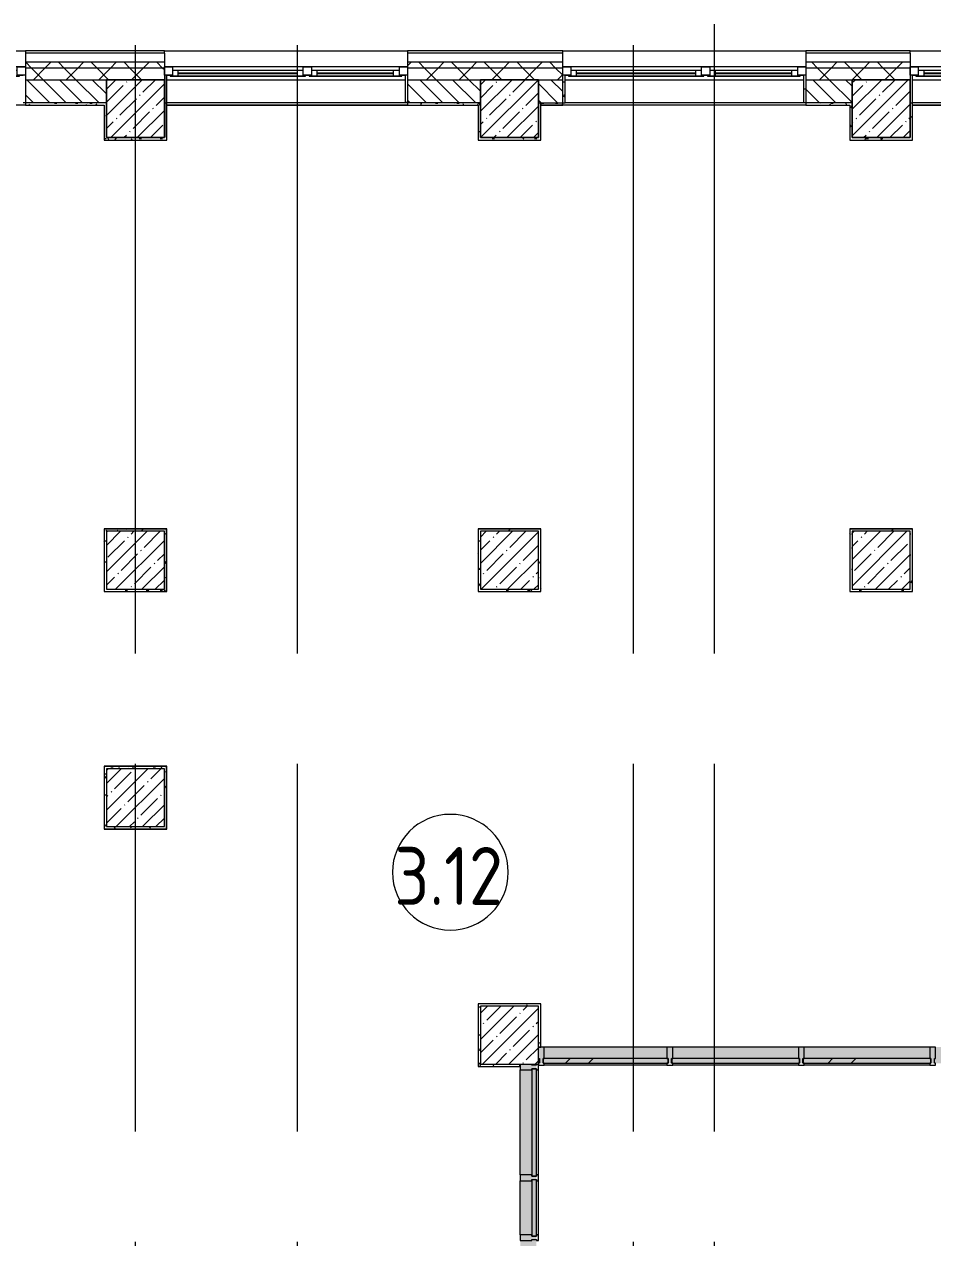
# Model space of a CAD drawing. Header units: millimetres. Extents: x -625 to 415037, y -3642 to 102118.
# Drawn here: x 358827 to 366672, y 91640 to 102118 of the extents above; entities that cross this region are included whole.
import ezdxf

# ---------------------------------------------------------------- set-up
doc = ezdxf.new("R2010")
doc.units = ezdxf.units.MM
doc.linetypes.add('Осевая', pattern=[6350, 1270, -952.5, 3175, -952.5])
for name, color, linetype, lineweight in [('0) Стена 3.93м', 3, 'Continuous', 60), ('A-AREA-IDEN', 7, 'Continuous', 9), ('A-GLAZ', 7, 'Continuous', 9), ('A-GLAZ-1', 7, 'Continuous', 5), ('A-GLAZ-CURT', 7, 'Continuous', 9), ('A-GLAZ-CURT-1', 7, 'Continuous', 5), ('A-GLAZ-CURT-2', 7, 'Continuous', 20), ('A-GLAZ-CWMG', 7, 'Continuous', 9), ('A-GLAZ-CWMG-1', 7, 'Continuous', 20), ('A-WALL', 7, 'Continuous', 5), ('I-WALL', 7, 'Continuous', 5), ('S-COLS', 7, 'Continuous', 9), ('S-COLS-1', 7, 'Continuous', 5), ('Оси', 7, 'Continuous', 9), ('Оси-2', 7, 'Осевая', 9)]:
    doc.layers.add(name, color=color, linetype=linetype, lineweight=lineweight)
doc.layers.add('A-AREA-PATT-3', color=7, linetype='Continuous', lineweight=5, true_color=0xe6fae8, transparency=1)
doc.layers.add('A-WALL-1', color=9, linetype='Continuous', lineweight=5, true_color=0x808080)
doc.layers.add('A-WALL-FNSH-1', color=9, linetype='Continuous', lineweight=5, true_color=0x808080)
doc.styles.add('GOST Common', font='', dxfattribs={"width": 0.9, "height": 500})
doc.styles.get('GOST Common').set_extended_font_data('GOST Common')
pattern_1 = [(45, (289227.4, 0), (-114.04925, 114.04925), []), (45, (289341.45, 0), (-114.04925, 114.04925), [201.612, -40.322, 6.706, -33.617])]
pattern_2 = [(45, (289227.4, 0), (-141.42136, 141.42136), []), (135, (289227.4, 0), (-141.42136, -141.42136), [])]
pattern_3 = [(0, (289227.4, 0), (243.84, 60.96), [20.117, -162.763, 20.117, -162.763, -975.36]), (0, (289227.4, 0), (243.84, 60.96), [-365.76, 20.117, -345.643, 20.117, -162.763, -426.72]), (0, (289227.4, 0), (243.84, 60.96), [-914.4, 20.117, -101.803, 20.117, -284.683]), (120, (289318.84, 30.48), (-174.71291, 180.691634), [20.117, -162.763, 20.117, -162.763, -975.36]), (120, (289318.84, 30.48), (-174.71291, 180.691634), [-365.76, 20.117, -345.643, 20.117, -162.763, -426.72]), (120, (289318.84, 30.48), (-174.71291, 180.691634), [-914.4, 20.117, -101.803, 20.117, -284.683]), (240, (289349.32, 152.4), (-69.12709, -241.651634), [20.117, -162.763, 20.117, -162.763, -975.36]), (240, (289349.32, 152.4), (-69.12709, -241.651634), [-365.76, 20.117, -345.643, 20.117, -162.763, -426.72]), (240, (289349.32, 152.4), (-69.12709, -241.651634), [-914.4, 20.117, -101.803, 20.117, -284.683])]

# ---------------------------------------------------------------- blocks, each defined once
blk = doc.blocks.new('BSC_Колонна _Прямоугольная - 500х500-V540-Объем проектирования 3 этажа')
at = {"layer": 'S-COLS-1'}
h = blk.add_hatch(dxfattribs=at)
h.set_pattern_fill('FP_72', color=256, style=0, pattern_type=2)
h.set_pattern_definition([(45, (-77000, -22950), (-114.04925, 114.04925), []), (45, (-76885.95, -22950), (-114.04925, 114.04925), [201.613, -40.323, 6.706, -33.617])])
h.paths.add_polyline_path([(250, -250), (250, 250), (-250, 250), (-250, -250)])
for p, q in [((250, 250), (-250, 250)), ((-250, 250), (-250, -250)), ((250, -250), (250, 250)), ((-250, -250), (250, -250))]:
    blk.add_line(p, q, dxfattribs=at)
blk = doc.blocks.new('BSC_Колонна _Прямоугольная - 500х500-V541-Объем проектирования 3 этажа')
at = {"layer": 'S-COLS-1'}
h = blk.add_hatch(dxfattribs=at)
h.set_pattern_fill('FP_73', color=256, style=0, pattern_type=2)
h.set_pattern_definition([(45, (-73790, -22950), (-114.04925, 114.04925), []), (45, (-73675.95, -22950), (-114.04925, 114.04925), [201.613, -40.323, 6.706, -33.617])])
h.paths.add_polyline_path([(-11, -250), (250, -250), (250, 250), (-250, 250), (-250, -250), (-191, -250)])
for p, q in [((250, 250), (-250, 250)), ((-250, 250), (-250, -250)), ((250, -250), (250, 250)), ((-250, -250), (250, -250))]:
    blk.add_line(p, q, dxfattribs=at)
blk = doc.blocks.new('BSC_Колонна _Прямоугольная - 500х500-V542-Объем проектирования 3 этажа')
at = {"layer": 'S-COLS-1'}
h = blk.add_hatch(dxfattribs=at)
h.set_pattern_fill('FP_74', color=256, style=0, pattern_type=2)
h.set_pattern_definition([(45, (-70560, -22950), (-114.04925, 114.04925), []), (45, (-70445.95, -22950), (-114.04925, 114.04925), [201.613, -40.323, 6.706, -33.617])])
h.paths.add_polyline_path([(-32, -250), (250, -250), (250, 250), (-250, 250), (-250, -250), (-149, -250)])
for p, q in [((250, 250), (-250, 250)), ((-250, 250), (-250, -250)), ((250, -250), (250, 250)), ((-250, -250), (250, -250))]:
    blk.add_line(p, q, dxfattribs=at)
blk = doc.blocks.new('120_Окно_СКБ_2Ст - 120_Окно_СКБ_2Ст 3100х2500 _мал_створка слева_ 2-19089248-Объем проектирования 3 этажа')
at = {"layer": 'A-GLAZ'}
for p, q in [((-1550, -75), (-1550, -5)), ((-1550, -5), (-1480, -5)), ((-1480, -75), (-1550, -75)), ((-1480, -75), (-1500, -75)), ((-1500, -75), (-1500, -85)), ((-1500, -85), (670, -85)), ((670, -85), (-1500, -85)), ((-1480, -5), (-1480, -75)), ((650, -35), (-1480, -35)), ((-1480, -35), (-1480, -75)), ((-1430, -85), (-1430, -35)), ((600, -85), (600, -35)), ((650, -75), (650, -5)), ((650, -5), (720, -5)), ((650, -75), (650, -35)), ((720, -75), (650, -75)), ((670, -75), (650, -75)), ((670, -85), (670, -75)), ((720, -75), (700, -75)), ((700, -75), (700, -85)), ((700, -85), (1500, -85)), ((1500, -85), (700, -85)), ((720, -5), (720, -75)), ((1480, -35), (720, -35)), ((720, -35), (720, -75)), ((770, -85), (770, -35)), ((1430, -85), (1430, -35)), ((1480, -75), (1480, -5)), ((1480, -5), (1550, -5)), ((1480, -75), (1480, -35)), ((1550, -75), (1480, -75)), ((1500, -75), (1480, -75)), ((1500, -85), (1500, -75)), ((1550, -5), (1550, -75))]:
    blk.add_line(p, q, dxfattribs=at)
at = {"layer": 'A-GLAZ-1'}
for p, q in [((1550, -5), (-1550, -5)), ((-1530, -75), (-1500, -75)), ((-1430, -55), (600, -55)), ((600, -65), (-1430, -65)), ((670, -75), (700, -75)), ((770, -55), (1430, -55)), ((1430, -65), (770, -65)), ((1500, -75), (1530, -75))]:
    blk.add_line(p, q, dxfattribs=at)
blk = doc.blocks.new('120_Окно_СКБ_2Ст - 120_Окно_СКБ_2Ст 2100х2400 _мал створка справа_-19092174-Объем проектирования 3 этажа')
at = {"layer": 'A-GLAZ'}
for p, q in [((-1050, -75), (-1050, -5)), ((-1050, -5), (-980, -5)), ((-980, -75), (-1050, -75)), ((-980, -75), (-1000, -75)), ((-1000, -75), (-1000, -85)), ((-1000, -85), (170, -85)), ((170, -85), (-1000, -85)), ((-980, -5), (-980, -75)), ((150, -35), (-980, -35)), ((-980, -35), (-980, -75)), ((-930, -85), (-930, -35)), ((100, -85), (100, -35)), ((150, -75), (150, -5)), ((150, -5), (220, -5)), ((150, -75), (150, -35)), ((220, -75), (150, -75)), ((170, -75), (150, -75)), ((170, -85), (170, -75)), ((220, -75), (200, -75)), ((200, -75), (200, -85)), ((200, -85), (1000, -85)), ((1000, -85), (200, -85)), ((220, -5), (220, -75)), ((980, -35), (220, -35)), ((220, -35), (220, -75)), ((270, -85), (270, -35)), ((930, -85), (930, -35)), ((980, -75), (980, -5)), ((980, -5), (1050, -5)), ((980, -75), (980, -35)), ((1050, -75), (980, -75)), ((1000, -75), (980, -75)), ((1000, -85), (1000, -75)), ((1050, -5), (1050, -75))]:
    blk.add_line(p, q, dxfattribs=at)
at = {"layer": 'A-GLAZ-1'}
for p, q in [((1050, -5), (-1050, -5)), ((-1030, -75), (-1000, -75)), ((-930, -55), (100, -55)), ((100, -65), (-930, -65)), ((170, -75), (200, -75)), ((270, -55), (930, -55)), ((930, -65), (270, -65)), ((1000, -75), (1030, -75))]:
    blk.add_line(p, q, dxfattribs=at)
blk = doc.blocks.new('Системная панель - Стекло - 40мм-23562586-Объем проектирования 3 этажа')
at = {"layer": 'A-GLAZ-CURT-2'}
for p, q in [((464, 0), (-464, 0)), ((-464, 0), (-464, -40)), ((-464, -40), (464, -40)), ((464, -40), (464, 0))]:
    blk.add_line(p, q, dxfattribs=at)
blk = doc.blocks.new('Системная панель - Стекло - 40мм-24234994-Объем проектирования 3 этажа')
at = {"layer": 'A-GLAZ-CURT-2'}
for p, q in [((243, 0), (-243, 0)), ((-243, 0), (-243, -40)), ((243, -40), (243, 0)), ((-243, -40), (243, -40))]:
    blk.add_line(p, q, dxfattribs=at)
blk = doc.blocks.new('Прямоугольный импост - Импост структурный с накладкой - 160мм Темный-31239176-Объем проектирования 3 этажа')
at = {"layer": 'A-GLAZ-CWMG'}
for p, q in [((73883, 17642), (73883, 18550)), ((74040, 17642), (74040, 18550))]:
    blk.add_line(p, q, dxfattribs=at)
blk = doc.blocks.new('Прямоугольный импост - Импост структурный с накладкой - 160мм Темный-31239177-Объем проектирования 3 этажа')
at = {"layer": 'A-GLAZ-CWMG'}
for p, q in [((73883, 17125), (73883, 17592)), ((74040, 17125), (74040, 17592))]:
    blk.add_line(p, q, dxfattribs=at)
blk = doc.blocks.new('Прямоугольный импост - Импост структурный с накладкой - 160мм Темный-31239205-Объем проектирования 3 этажа')
at = {"layer": 'A-GLAZ-CWMG-1'}
for p, q in [((0, 140), (-50, 140)), ((-50, 140), (-50, 40)), ((-50, 40), (-40, 40)), ((-40, 0), (-50, 0)), ((-50, 0), (-50, -17)), ((-40, 40), (-40, 0)), ((-10, 0), (-10, 40)), ((-10, 40), (0, 40)), ((0, 0), (-10, 0)), ((-50, -17), (0, -17))]:
    blk.add_line(p, q, dxfattribs=at)
blk = doc.blocks.new('Прямоугольный импост - Импост структурный с накладкой - 160мм Темный-31239180-Объем проектирования 3 этажа')
at = {"layer": 'A-GLAZ-CWMG-1'}
for p, q in [((-25, 40), (-25, 140)), ((-25, 140), (25, 140)), ((25, 140), (25, 40)), ((-15, 40), (-25, 40)), ((-25, -17), (-25, 0)), ((-25, 0), (-15, 0)), ((-15, 0), (-15, 40)), ((15, 40), (15, 0)), ((25, 40), (15, 40)), ((15, 0), (25, 0)), ((25, 0), (25, -17)), ((25, -17), (-25, -17))]:
    blk.add_line(p, q, dxfattribs=at)
blk = doc.blocks.new('BSC_Колонна _Прямоугольная - 500х500-V591-Объем проектирования 3 этажа')
at = {"layer": 'S-COLS-1'}
h = blk.add_hatch(dxfattribs=at)
h.set_pattern_fill('FP_132', color=256, style=0, pattern_type=2)
h.set_pattern_definition([(45, (-70560, -20900), (-114.04925, 114.04925), []), (45, (-70445.95, -20900), (-114.04925, 114.04925), [201.613, -40.323, 6.706, -33.617])])
h.paths.add_polyline_path([(250, -250), (250, 250), (-250, 250), (-250, -250)])
for p, q in [((250, 250), (-250, 250)), ((-250, 250), (-250, -250)), ((250, -250), (250, 250)), ((-250, -250), (250, -250))]:
    blk.add_line(p, q, dxfattribs=at)
blk = doc.blocks.new('120_Окно_СКБ_2Ст - 120_Окно_СКБ_2Ст 2500х2500 _мал створка справа_-23206729-Объем проектирования 3 этажа')
at = {"layer": 'A-GLAZ'}
for p, q in [((-1250, -75), (-1250, -5)), ((-1250, -5), (-1180, -5)), ((-1180, -75), (-1250, -75)), ((-1180, -75), (-1200, -75)), ((-1200, -75), (-1200, -85)), ((-1200, -85), (370, -85)), ((370, -85), (-1200, -85)), ((-1180, -5), (-1180, -75)), ((350, -35), (-1180, -35)), ((-1180, -35), (-1180, -75)), ((-1130, -85), (-1130, -35)), ((300, -85), (300, -35)), ((350, -75), (350, -5)), ((350, -5), (420, -5)), ((350, -75), (350, -35)), ((420, -75), (350, -75)), ((370, -75), (350, -75)), ((370, -85), (370, -75)), ((420, -75), (400, -75)), ((400, -75), (400, -85)), ((400, -85), (1200, -85)), ((1200, -85), (400, -85)), ((420, -5), (420, -75)), ((1180, -35), (420, -35)), ((420, -35), (420, -75)), ((470, -85), (470, -35)), ((1130, -85), (1130, -35)), ((1180, -75), (1180, -5)), ((1180, -5), (1250, -5)), ((1180, -75), (1180, -35)), ((1250, -75), (1180, -75)), ((1200, -75), (1180, -75)), ((1200, -85), (1200, -75)), ((1250, -5), (1250, -75))]:
    blk.add_line(p, q, dxfattribs=at)
at = {"layer": 'A-GLAZ-1'}
for p, q in [((1250, -5), (-1250, -5)), ((-1230, -75), (-1200, -75)), ((-1130, -55), (300, -55)), ((300, -65), (-1130, -65)), ((370, -75), (400, -75)), ((470, -55), (1130, -55)), ((1130, -65), (470, -65)), ((1200, -75), (1230, -75))]:
    blk.add_line(p, q, dxfattribs=at)
blk = doc.blocks.new('BSC_Колонна _Прямоугольная - 500х500-V595-Объем проектирования 3 этажа')
at = {"layer": 'S-COLS-1'}
h = blk.add_hatch(dxfattribs=at)
h.set_pattern_fill('FP_135', color=256, style=0, pattern_type=2)
h.set_pattern_definition([(45, (-73790, -18850), (-114.04925, 114.04925), []), (45, (-73675.95, -18850), (-114.04925, 114.04925), [201.613, -40.323, 6.706, -33.617])])
h.paths.add_polyline_path([(-176, -250), (250, -250), (250, 250), (-250, 250), (-250, -250), (-191, -250)])
for p, q in [((250, 250), (-250, 250)), ((-250, 250), (-250, -250)), ((250, -250), (250, 250)), ((-250, -250), (250, -250))]:
    blk.add_line(p, q, dxfattribs=at)
blk = doc.blocks.new('Системная панель - Стекло - 40мм-24234969-Объем проектирования 3 этажа')
at = {"layer": 'A-GLAZ-CURT-1'}
h = blk.add_hatch(dxfattribs=at)
h.set_pattern_fill('FP_221', color=256, style=0, pattern_type=2)
h.set_pattern_definition([(45, (-74820, -18407), (-565.6854, 565.6854), [400, -1200]), (45, (-75220, -18607), (-565.6854, 565.6854), [1200, -400]), (45, (-74420, -18807), (-565.6854, 565.6854), [400, -1200])])
h.paths.add_polyline_path([(-540, 0), (540, 0), (540, 40), (-540, 40), (-540, 13)])
at = {"layer": 'A-GLAZ-CURT-2'}
for p, q in [((540, 40), (-540, 40)), ((-540, 40), (-540, 0)), ((-540, 0), (540, 0)), ((540, 0), (540, 40))]:
    blk.add_line(p, q, dxfattribs=at)
blk = doc.blocks.new('Прямоугольный импост - Импост структурный с накладкой - 160мм-23562401-Объем проектирования 3 этажа')
at = {"layer": 'A-GLAZ-CWMG'}
for p, q in [((75150, 18747), (74090, 18747)), ((75150, 18590), (74090, 18590))]:
    blk.add_line(p, q, dxfattribs=at)
blk = doc.blocks.new('Прямоугольный импост - Импост структурный с накладкой - 160мм-23618923-Объем проектирования 3 этажа')
at = {"layer": 'A-GLAZ-CWMG-1'}
for p, q in [((0, 17), (-50, 17)), ((-50, 17), (-50, 0)), ((-50, 0), (-40, 0)), ((-40, 0), (-40, -40)), ((-10, -40), (-10, 0)), ((-10, 0), (0, 0)), ((0, 7), (0, 17)), ((-40, -40), (-50, -40)), ((-50, -40), (-50, -140)), ((0, -40), (-10, -40)), ((-50, -140), (0, -140))]:
    blk.add_line(p, q, dxfattribs=at)
blk = doc.blocks.new('Системная панель - Стекло - 40мм-24234970-Объем проектирования 3 этажа')
at = {"layer": 'A-GLAZ-CURT-1'}
h = blk.add_hatch(dxfattribs=at)
h.set_pattern_fill('FP_222', color=256, style=0, pattern_type=2)
h.set_pattern_definition([(45, (-77077.5, -18407), (-565.6854, 565.6854), [400, -1200]), (45, (-77477.5, -18607), (-565.6854, 565.6854), [1200, -400]), (45, (-76677.5, -18807), (-565.6854, 565.6854), [400, -1200])])
h.paths.add_polyline_path([(-542, 0), (552, 0), (552, 40), (-552, 40), (-552, 0)])
at = {"layer": 'A-GLAZ-CURT-2'}
for p, q in [((552, 40), (-552, 40)), ((-552, 40), (-552, 0)), ((-552, 0), (552, 0)), ((552, 0), (552, 40))]:
    blk.add_line(p, q, dxfattribs=at)
blk = doc.blocks.new('Прямоугольный импост - Импост структурный с накладкой - 160мм-23562410-Объем проектирования 3 этажа')
at = {"layer": 'A-GLAZ-CWMG'}
for p, q in [((77420, 18747), (76335, 18747)), ((77420, 18590), (76335, 18590))]:
    blk.add_line(p, q, dxfattribs=at)
blk = doc.blocks.new('Прямоугольный импост - Импост структурный с накладкой - 160мм-23618920-Объем проектирования 3 этажа')
at = {"layer": 'A-GLAZ-CWMG-1'}
for p, q in [((-25, 0), (-25, 17)), ((-25, 17), (25, 17)), ((-15, 0), (-25, 0)), ((-15, -40), (-15, 0)), ((25, 0), (15, 0)), ((15, 0), (15, -40)), ((25, 17), (25, 0)), ((-25, -140), (-25, -40)), ((-25, -40), (-15, -40)), ((15, -40), (25, -40)), ((25, -40), (25, -140)), ((25, -140), (-25, -140))]:
    blk.add_line(p, q, dxfattribs=at)
blk = doc.blocks.new('Системная панель - Стекло - 40мм-V640-Объем проектирования 3 этажа')
at = {"layer": 'A-GLAZ-CURT-2'}
for p, q in [((552, 40), (-552, 40)), ((-552, 40), (-552, 0)), ((-552, 0), (552, 0)), ((552, 0), (552, 40))]:
    blk.add_line(p, q, dxfattribs=at)
blk = doc.blocks.new('Марка_Помещения - Номер-25198446-Объем проектирования 3 этажа')
at = {"layer": 'A-AREA-IDEN'}
for start, end in [(360, 180), (180, 360)]:
    blk.add_arc((0, 0), 2.5, start, end, dxfattribs=at)
blk = doc.blocks.new('3floor')
at = {"layer": 'A-AREA-PATT-3'}
h = blk.add_hatch(color=256, dxfattribs=at)
h.paths.add_polyline_path([(357898, 11800), (358061, 11800), (358061, 11820), (358021, 11820), (358021, 11840), (358031, 11840), (358031, 11940), (357971, 11940), (357971, 11900), (357898, 11900), (357898, 11857)])
h.paths.add_polyline_path([(359421, 11800), (359451, 11800), (359451, 11840), (359461, 11840), (359461, 11800), (359517, 11800), (359516, 11900), (359461, 11900), (359461, 11940), (359411, 11940), (359411, 11840), (359421, 11840), (359421, 11820), (359371, 11820), (359371, 11800), (359411, 11800)])
h.paths.add_polyline_path([(372162, 15493), (373427, 15494), (373427, 15593), (373417, 15593), (373417, 15633), (368317, 15633), (368317, 15593), (368307, 15593), (368307, 15493), (372132, 15493)])
h.paths.add_polyline_path([(365002, 15493), (367807, 15495), (367807, 15593), (367797, 15593), (367797, 15633), (363277, 15632), (363277, 15593), (363267, 15593), (363267, 15493), (364611, 15493)])
h.paths.add_polyline_path([(363210, 15650), (363210, 15660), (363250, 15660), (363249, 18590), (363210, 18590), (363210, 18600), (363112, 18599), (363110, 15650)])
h.paths.add_polyline_path([(369572, 18607), (373417, 18607), (373417, 18647), (373427, 18647), (373427, 18747), (368307, 18745), (368307, 18647), (368317, 18647), (368317, 18607), (369562, 18607)])
h.paths.add_polyline_path([(367797, 18607), (367797, 18647), (367807, 18647), (367807, 18747), (363267, 18747), (363267, 18647), (363277, 18647), (363279, 18607), (367793, 18607)])
h.paths.add_polyline_path([(373958, 19121), (373958, 19131), (373938, 19131), (373938, 19121)])
h.paths.add_polyline_path([(373932, 22669), (373952, 22669), (373952, 22680), (373932, 22680)])
at = {"layer": 'A-WALL'}
h = blk.add_hatch(dxfattribs=at)
h.set_pattern_fill('FP_24', color=256, style=0, pattern_type=2)
h.set_pattern_definition(pattern_2)
h.paths.add_polyline_path([(382406, 27200), (382437, 27200), (382437, 27250), (369577, 27250), (369577, 27200), (382387, 27200)])
h.paths.add_polyline_path([(363288, 27200), (363477, 27200), (363477, 27250), (362137, 27250), (362137, 27200), (363287, 27200)])
h.paths.add_polyline_path([(365577, 27200), (366477, 27200), (366477, 27250), (365577, 27250), (365577, 27210)])
h.paths.add_polyline_path([(359563, 27200), (360037, 27200), (360037, 27250), (358837, 27250), (358837, 27200), (359537, 27200)])
h.paths.add_polyline_path([(355747, 27200), (356337, 27200), (356337, 27250), (355747, 27250), (355747, 27243)])
h = blk.add_hatch(dxfattribs=at)
h.set_pattern_fill('FP_24', color=256, style=0, pattern_type=2)
h.set_pattern_definition(pattern_2)
h.paths.add_polyline_path([(375880, 27100), (382387, 27100), (382387, 27200), (369577, 27200), (369577, 27100), (373977, 27100)])
h.paths.add_polyline_path([(359537, 27100), (360037, 27100), (360037, 27200), (358837, 27200), (358837, 27100), (359019, 27100)])
h.paths.add_polyline_path([(355987, 27100), (356337, 27100), (356337, 27200), (355747, 27200), (355747, 27100), (355756, 27100)])
h.paths.add_polyline_path([(362137, 27100), (363477, 27100), (363477, 27200), (362137, 27200), (362137, 27140)])
h.paths.add_polyline_path([(365577, 27100), (366477, 27100), (366477, 27200), (365577, 27200), (365577, 27129)])
h = blk.add_hatch(dxfattribs=at)
h.set_pattern_fill('FP_2', color=256, style=0, pattern_type=2)
h.set_pattern_definition([(135, (289227.4, 0), (-70.71068, -70.71068), [])])
h.paths.add_polyline_path([(370377, 26900), (373427, 26900), (373427, 27100), (370377, 27100), (370377, 27003)])
h.paths.add_polyline_path([(369877, 26900), (369877, 27100), (369577, 27100), (369577, 26900)])
h.paths.add_polyline_path([(365977, 26900), (365977, 27100), (365577, 27100), (365577, 26900), (365818, 26900)])
h.paths.add_polyline_path([(363267, 26900), (363477, 26900), (363477, 27100), (363267, 27100)])
h.paths.add_polyline_path([(362625, 26900), (362767, 26900), (362767, 27100), (362137, 27100), (362137, 26900), (362624, 26900)])
h.paths.add_polyline_path([(359019, 26900), (359537, 26900), (359537, 27100), (358837, 27100), (358837, 26900)])
h.paths.add_polyline_path([(356006, 26900), (356337, 26900), (356337, 27100), (355987, 27100), (355987, 26900)])
at = {"layer": 'I-WALL'}
h = blk.add_hatch(dxfattribs=at)
h.set_pattern_fill('FP_191', color=256, style=0, pattern_type=2)
h.set_pattern_definition(pattern_3)
h.paths.add_polyline_path([(362117, 26900), (362137, 26900), (362137, 27140), (362117, 27140), (362117, 26915)])
h = blk.add_hatch(dxfattribs=at)
h.set_pattern_fill('FP_191', color=256, style=0, pattern_type=2)
h.set_pattern_definition(pattern_3)
h.paths.add_polyline_path([(363477, 26900), (363497, 26900), (363497, 27140), (363477, 27140), (363477, 27100)])
h = blk.add_hatch(dxfattribs=at)
h.set_pattern_fill('FP_191', color=256, style=0, pattern_type=2)
h.set_pattern_definition(pattern_3)
h.paths.add_polyline_path([(365577, 26900), (365577, 27140), (365557, 27140), (365557, 26900)])
h = blk.add_hatch(dxfattribs=at)
h.set_pattern_fill('FP_191', color=256, style=0, pattern_type=2)
h.set_pattern_definition(pattern_3)
h.paths.add_polyline_path([(366477, 26900), (366497, 26900), (366497, 27140), (366477, 27140), (366477, 26949)])
h = blk.add_hatch(dxfattribs=at)
h.set_pattern_fill('FP_191', color=256, style=0, pattern_type=2)
h.set_pattern_definition(pattern_3)
h.paths.add_polyline_path([(356300, 26880), (356337, 26880), (356337, 26900), (356007, 26900), (356008, 26880), (356176, 26880)])
h.paths.add_polyline_path([(359517, 26880), (359537, 26880), (359537, 26900), (358837, 26900), (358837, 26880), (359019, 26880)])
h = blk.add_hatch(dxfattribs=at)
h.set_pattern_fill('FP_191', color=256, style=0, pattern_type=2)
h.set_pattern_definition(pattern_3)
h.paths.add_polyline_path([(359517, 26580), (359537, 26580), (359537, 26880), (359517, 26879), (359517, 26600)])
h = blk.add_hatch(dxfattribs=at)
h.set_pattern_fill('FP_191', color=256, style=0, pattern_type=2)
h.set_pattern_definition(pattern_3)
h.paths.add_polyline_path([(360037, 26600), (360057, 26601), (360057, 26900), (360037, 26900), (360037, 26603)])
h = blk.add_hatch(dxfattribs=at)
h.set_pattern_fill('FP_191', color=256, style=0, pattern_type=2)
h.set_pattern_definition(pattern_3)
h.paths.add_polyline_path([(362717, 26880), (362767, 26880), (362767, 26900), (362137, 26900), (362137, 26880), (362555, 26880)])
h = blk.add_hatch(dxfattribs=at)
h.set_pattern_fill('FP_191', color=256, style=0, pattern_type=2)
h.set_pattern_definition(pattern_3)
h.paths.add_polyline_path([(362747, 26580), (362767, 26580), (362767, 26880), (362747, 26879), (362747, 26600)])
h = blk.add_hatch(dxfattribs=at)
h.set_pattern_fill('FP_191', color=256, style=0, pattern_type=2)
h.set_pattern_definition(pattern_3)
h.paths.add_polyline_path([(363287, 26880), (363477, 26880), (363477, 26900), (363287, 26899), (363287, 26880)])
h.paths.add_polyline_path([(365927, 26880), (365977, 26880), (365977, 26900), (365577, 26900), (365577, 26880), (365818, 26880)])
h = blk.add_hatch(dxfattribs=at)
h.set_pattern_fill('FP_191', color=256, style=0, pattern_type=2)
h.set_pattern_definition(pattern_3)
h.paths.add_polyline_path([(365957, 26580), (365977, 26580), (365977, 26880), (365957, 26879), (365957, 26600)])
h = blk.add_hatch(dxfattribs=at)
h.set_pattern_fill('FP_191', color=256, style=0, pattern_type=2)
h.set_pattern_definition(pattern_3)
h.paths.add_polyline_path([(366492, 26600), (366497, 26600), (366497, 26900), (366477, 26900), (366477, 26600)])
h = blk.add_hatch(dxfattribs=at)
h.set_pattern_fill('FP_191', color=256, style=0, pattern_type=2)
h.set_pattern_definition(pattern_3)
h.paths.add_polyline_path([(360037, 26580), (360057, 26580), (360057, 26600), (359537, 26600), (359537, 26580), (359563, 26580)])
h = blk.add_hatch(dxfattribs=at)
h.set_pattern_fill('FP_191', color=256, style=0, pattern_type=2)
h.set_pattern_definition(pattern_3)
h.paths.add_polyline_path([(362767, 26580), (363287, 26580), (363287, 26600), (362767, 26600)])
h = blk.add_hatch(dxfattribs=at)
h.set_pattern_fill('FP_191', color=256, style=0, pattern_type=2)
h.set_pattern_definition(pattern_3)
h.paths.add_polyline_path([(366474, 26580), (366497, 26580), (366497, 26600), (365977, 26600), (365977, 26580), (366090, 26580)])
h = blk.add_hatch(dxfattribs=at)
h.set_pattern_fill('FP_191', color=256, style=0, pattern_type=2)
h.set_pattern_definition(pattern_3)
h.paths.add_polyline_path([(359537, 23200), (360057, 23200), (360057, 23220), (359517, 23220), (359517, 23200)])
h = blk.add_hatch(dxfattribs=at)
h.set_pattern_fill('FP_191', color=256, style=0, pattern_type=2)
h.set_pattern_definition(pattern_3)
h.paths.add_polyline_path([(359517, 22680), (359537, 22680), (359537, 23200), (359517, 23200), (359517, 22700)])
h = blk.add_hatch(dxfattribs=at)
h.set_pattern_fill('FP_191', color=256, style=0, pattern_type=2)
h.set_pattern_definition(pattern_3)
h.paths.add_polyline_path([(360037, 22700), (360057, 22700), (360057, 23200), (360037, 23200)])
h = blk.add_hatch(dxfattribs=at)
h.set_pattern_fill('FP_191', color=256, style=0, pattern_type=2)
h.set_pattern_definition(pattern_3)
h.paths.add_polyline_path([(362747, 23200), (363287, 23200), (363287, 23220), (362747, 23220)])
h = blk.add_hatch(dxfattribs=at)
h.set_pattern_fill('FP_191', color=256, style=0, pattern_type=2)
h.set_pattern_definition(pattern_3)
h.paths.add_polyline_path([(362747, 22680), (362767, 22680), (362767, 23200), (362747, 23199), (362747, 22700)])
h = blk.add_hatch(dxfattribs=at)
h.set_pattern_fill('FP_191', color=256, style=0, pattern_type=2)
h.set_pattern_definition(pattern_3)
h.paths.add_polyline_path([(363287, 22700), (363287, 23200), (363267, 23200), (363267, 22700)])
h = blk.add_hatch(dxfattribs=at)
h.set_pattern_fill('FP_191', color=256, style=0, pattern_type=2)
h.set_pattern_definition(pattern_3)
h.paths.add_polyline_path([(366497, 23200), (366497, 23220), (365957, 23220), (365957, 23200), (366477, 23200)])
h = blk.add_hatch(dxfattribs=at)
h.set_pattern_fill('FP_191', color=256, style=0, pattern_type=2)
h.set_pattern_definition(pattern_3)
h.paths.add_polyline_path([(365957, 22680), (365977, 22680), (365977, 23200), (365957, 23199), (365957, 22700)])
h = blk.add_hatch(dxfattribs=at)
h.set_pattern_fill('FP_191', color=256, style=0, pattern_type=2)
h.set_pattern_definition(pattern_3)
h.paths.add_polyline_path([(366497, 22700), (366497, 23200), (366477, 23200), (366477, 22700)])
h = blk.add_hatch(dxfattribs=at)
h.set_pattern_fill('FP_191', color=256, style=0, pattern_type=2)
h.set_pattern_definition(pattern_3)
h.paths.add_polyline_path([(359773, 22680), (360057, 22680), (360057, 22700), (359537, 22700), (359537, 22680), (359655, 22680)])
h = blk.add_hatch(dxfattribs=at)
h.set_pattern_fill('FP_191', color=256, style=0, pattern_type=2)
h.set_pattern_definition(pattern_3)
h.paths.add_polyline_path([(363287, 22680), (363287, 22700), (362767, 22700), (362767, 22680), (363267, 22680)])
h = blk.add_hatch(dxfattribs=at)
h.set_pattern_fill('FP_191', color=256, style=0, pattern_type=2)
h.set_pattern_definition(pattern_3)
h.paths.add_polyline_path([(366477, 22680), (366497, 22680), (366497, 22700), (365977, 22700), (365977, 22680)])
h = blk.add_hatch(dxfattribs=at)
h.set_pattern_fill('FP_191', color=256, style=0, pattern_type=2)
h.set_pattern_definition(pattern_3)
h.paths.add_polyline_path([(360057, 21150), (360057, 21170), (359517, 21170), (359517, 21150), (360037, 21150)])
h = blk.add_hatch(dxfattribs=at)
h.set_pattern_fill('FP_191', color=256, style=0, pattern_type=2)
h.set_pattern_definition(pattern_3)
h.paths.add_polyline_path([(359537, 20630), (359537, 21150), (359517, 21150), (359517, 20630)])
h = blk.add_hatch(dxfattribs=at)
h.set_pattern_fill('FP_191', color=256, style=0, pattern_type=2)
h.set_pattern_definition(pattern_3)
h.paths.add_polyline_path([(360057, 20650), (360057, 21150), (360037, 21150), (360037, 20650)])
h = blk.add_hatch(dxfattribs=at)
h.set_pattern_fill('FP_191', color=256, style=0, pattern_type=2)
h.set_pattern_definition(pattern_3)
h.paths.add_polyline_path([(359539, 20630), (360057, 20630), (360057, 20650), (359537, 20650), (359537, 20630)])
h = blk.add_hatch(dxfattribs=at)
h.set_pattern_fill('FP_191', color=256, style=0, pattern_type=2)
h.set_pattern_definition(pattern_3)
h.paths.add_polyline_path([(362747, 19100), (363267, 19100), (363267, 19120), (362747, 19120)])
h = blk.add_hatch(dxfattribs=at)
h.set_pattern_fill('FP_191', color=256, style=0, pattern_type=2)
h.set_pattern_definition(pattern_3)
h.paths.add_polyline_path([(362750, 18580), (362767, 18580), (362767, 19100), (362747, 19099), (362747, 18580)])
h = blk.add_hatch(dxfattribs=at)
h.set_pattern_fill('FP_191', color=256, style=0, pattern_type=2)
h.set_pattern_definition(pattern_3)
h.paths.add_polyline_path([(363287, 18747), (363287, 19120), (363267, 19120), (363267, 18747), (363277, 18747)])
h = blk.add_hatch(dxfattribs=at)
h.set_pattern_fill('FP_191', color=256, style=0, pattern_type=2)
h.set_pattern_definition(pattern_3)
h.paths.add_polyline_path([(363107, 18580), (363107, 18600), (362767, 18600), (362767, 18580), (363098, 18580)])
at = {"layer": 'S-COLS-1'}
h = blk.add_hatch(dxfattribs=at)
h.set_pattern_fill('FP_1', color=256, style=0, pattern_type=2)
h.set_pattern_definition(pattern_1)
h.paths.add_polyline_path([(360037, 26600), (360037, 27100), (359537, 27100), (359537, 26600), (359563, 26600)])
h = blk.add_hatch(dxfattribs=at)
h.set_pattern_fill('FP_1', color=256, style=0, pattern_type=2)
h.set_pattern_definition(pattern_1)
h.paths.add_polyline_path([(362827, 26600), (363267, 26600), (363267, 27100), (362767, 27100), (362767, 26600)])
h = blk.add_hatch(dxfattribs=at)
h.set_pattern_fill('FP_1', color=256, style=0, pattern_type=2)
h.set_pattern_definition(pattern_1)
h.paths.add_polyline_path([(366090, 26600), (366477, 26600), (366477, 27100), (365977, 27100), (365977, 26600)])
at = {"layer": 'A-WALL'}
for p, q in [((356337, 27350), (358837, 27350)), ((360037, 27350), (362137, 27350)), ((363477, 27350), (365577, 27350)), ((366477, 27350), (369577, 27350)), ((360037, 27330), (358837, 27330)), ((360037, 27250), (358837, 27250)), ((363477, 27330), (362137, 27330)), ((363477, 27250), (362137, 27250)), ((366477, 27330), (365577, 27330)), ((366477, 27250), (365577, 27250)), ((360037, 27200), (358837, 27200)), ((363477, 27200), (362137, 27200)), ((366477, 27200), (365577, 27200)), ((359537, 26900), (358817, 26900)), ((359517, 26880), (359517, 26879)), ((362767, 26900), (362117, 26900)), ((362137, 26880), (362747, 26880)), ((362747, 26880), (362747, 26879)), ((363267, 26900), (363497, 26900)), ((365977, 26900), (365557, 26900)), ((365957, 26880), (365957, 26879))]:
    blk.add_line(p, q, dxfattribs=at)
at = {"layer": 'A-WALL-1'}
for p, q in [((358837, 27330), (358837, 26880)), ((360037, 27330), (360037, 26900)), ((362137, 27330), (362137, 26880)), ((363477, 26880), (363477, 27330)), ((365577, 27330), (365577, 26880)), ((366477, 27330), (366477, 26900)), ((358837, 27140), (358817, 27140)), ((360057, 27140), (360037, 27140)), ((360057, 26900), (360057, 27140)), ((362137, 27140), (362117, 27140)), ((362117, 27140), (362117, 26900)), ((363497, 27140), (363477, 27140)), ((363497, 26900), (363497, 27140)), ((365577, 27140), (365557, 27140)), ((365557, 27140), (365557, 26900)), ((366497, 27140), (366477, 27140)), ((366497, 26900), (366497, 27140)), ((358837, 27100), (360037, 27100)), ((359537, 26600), (359537, 27100)), ((362137, 27100), (363477, 27100)), ((362767, 26600), (362767, 27100)), ((363267, 27100), (363267, 26600)), ((365577, 27100), (366477, 27100)), ((365977, 26600), (365977, 27100)), ((360037, 26900), (360037, 26600)), ((360037, 26900), (360057, 26900)), ((360057, 26603), (360057, 26900)), ((363287, 26880), (363288, 26880)), ((365577, 26880), (365957, 26880)), ((366477, 26900), (366477, 26600)), ((366477, 26900), (366497, 26900)), ((366497, 26580), (366497, 26900)), ((360037, 26600), (359537, 26600)), ((363267, 26600), (362767, 26600)), ((366477, 26600), (365977, 26600)), ((360057, 23220), (359517, 23220)), ((359517, 23220), (359517, 22680)), ((360057, 22680), (360057, 23220)), ((363287, 23220), (362747, 23220)), ((362747, 23220), (362747, 22680)), ((363287, 22680), (363287, 23220)), ((366497, 23220), (365957, 23220)), ((365957, 23220), (365957, 22680)), ((366497, 22680), (366497, 23220)), ((359517, 22680), (360057, 22680)), ((362747, 22680), (363287, 22680)), ((365957, 22680), (366497, 22680)), ((360057, 21170), (359517, 21170)), ((359517, 21170), (359517, 20630)), ((360057, 20630), (360057, 21170)), ((359517, 20630), (360057, 20630)), ((363267, 18747), (363287, 18747)), ((362747, 18580), (362747, 18580)), ((363107, 18580), (363107, 18600))]:
    blk.add_line(p, q, dxfattribs=at)
at = {"layer": 'A-WALL-FNSH-1'}
for p, q in [((360037, 27350), (358837, 27350)), ((358837, 27350), (358837, 27330)), ((360037, 27330), (360037, 27350)), ((363477, 27350), (362137, 27350)), ((362137, 27350), (362137, 27330)), ((363477, 27330), (363477, 27350)), ((366477, 27350), (365577, 27350)), ((365577, 27350), (365577, 27330)), ((366477, 27330), (366477, 27350)), ((360058, 27140), (360057, 27140)), ((360058, 26900), (360058, 27140)), ((362117, 27140), (362116, 27140)), ((362116, 27140), (362116, 26900)), ((363498, 27140), (363497, 27140)), ((363498, 26900), (363498, 27140)), ((365557, 27140), (365556, 27140)), ((365556, 27140), (365556, 26900)), ((366498, 27140), (366497, 27140)), ((366498, 26900), (366498, 27140)), ((358837, 26880), (358837, 26879)), ((358837, 26879), (359516, 26879)), ((359516, 26879), (359516, 26579)), ((360057, 26900), (360058, 26900)), ((360058, 26579), (360058, 26900)), ((362116, 26900), (362117, 26900)), ((362137, 26880), (362137, 26879)), ((362137, 26879), (362746, 26879)), ((362746, 26879), (362746, 26579)), ((363287, 26900), (363287, 26880)), ((363288, 26880), (363288, 26900)), ((363477, 26880), (363288, 26880)), ((363288, 26579), (363288, 26879)), ((363288, 26879), (363477, 26879)), ((363477, 26879), (363477, 26880)), ((363497, 26900), (363498, 26900)), ((365556, 26900), (365557, 26900)), ((365577, 26880), (365577, 26879)), ((365577, 26879), (365956, 26879)), ((365956, 26879), (365956, 26579)), ((366497, 26900), (366498, 26900)), ((366498, 26579), (366498, 26900)), ((359516, 26579), (360058, 26579)), ((362746, 26579), (363288, 26579)), ((365956, 26579), (366498, 26579)), ((360058, 23221), (359516, 23221)), ((359516, 23221), (359516, 22679)), ((360058, 22679), (360058, 23221)), ((363288, 23221), (362746, 23221)), ((362746, 23221), (362746, 22679)), ((363288, 22679), (363288, 23221)), ((366498, 23221), (365956, 23221)), ((365956, 23221), (365956, 22679)), ((366498, 22679), (366498, 23221)), ((359516, 22679), (360058, 22679)), ((362746, 22679), (363288, 22679)), ((365956, 22679), (366498, 22679)), ((360058, 21171), (359516, 21171)), ((359516, 21171), (359516, 20629)), ((360058, 20629), (360058, 21171)), ((359516, 20629), (360058, 20629)), ((363288, 19121), (362746, 19121)), ((362746, 19121), (362746, 18579)), ((363288, 18747), (363288, 19121)), ((363287, 18747), (363288, 18747)), ((362746, 18579), (363112, 18579)), ((363112, 18580), (363110, 18580)), ((363112, 18579), (363112, 18580))]:
    blk.add_line(p, q, dxfattribs=at)
at = {"layer": 'I-WALL'}
for p, q in [((360057, 27100), (362117, 27100)), ((360057, 27100), (362117, 27100)), ((363497, 27100), (365557, 27100)), ((363497, 27100), (365557, 27100)), ((366497, 27100), (369557, 27100)), ((366497, 27100), (369557, 27100)), ((358837, 26880), (356337, 26880)), ((358837, 26879), (356337, 26879)), ((360057, 26880), (362137, 26880)), ((362116, 26900), (360058, 26900)), ((362137, 26880), (360058, 26880)), ((362137, 26879), (360058, 26879)), ((365577, 26880), (363477, 26880)), ((365577, 26880), (363477, 26880)), ((365577, 26879), (363477, 26879)), ((365556, 26900), (363498, 26900)), ((366497, 26880), (369577, 26880)), ((369556, 26900), (366498, 26900)), ((369577, 26880), (366498, 26880)), ((369577, 26879), (366498, 26879))]:
    blk.add_line(p, q, dxfattribs=at)
at = {"layer": 'S-COLS'}
for p, q in [((359537, 27100), (359537, 26900)), ((362767, 27100), (362767, 26900)), ((363267, 26900), (363267, 27100)), ((365977, 27100), (365977, 26900))]:
    blk.add_line(p, q, dxfattribs=at)
at = {"layer": 'S-COLS-1'}
for p, q in [((360037, 27100), (359537, 27100)), ((360037, 26600), (360037, 27100)), ((363267, 27100), (362767, 27100)), ((366477, 27100), (365977, 27100)), ((366477, 26600), (366477, 27100)), ((359537, 26900), (359537, 26600)), ((362767, 26900), (362767, 26600)), ((363267, 26600), (363267, 26900)), ((365977, 26900), (365977, 26600)), ((359537, 26600), (360037, 26600)), ((362767, 26600), (363267, 26600)), ((365977, 26600), (366477, 26600))]:
    blk.add_line(p, q, dxfattribs=at)
at = {"layer": 'Оси'}
for p, q in [((364787, 22578), (364787, 27578)), ((359787, 22398), (359787, 27398)), ((361187, 22398), (361187, 27398)), ((364087, 22398), (364087, 27398))]:
    blk.add_line(p, q, dxfattribs=at)
at = {"layer": 'Оси-2'}
for p, q in [((364787, 3094), (364787, 22578)), ((359787, 3094), (359787, 22398)), ((361187, 3094), (361187, 22398)), ((364087, 3094), (364087, 22398))]:
    blk.add_line(p, q, dxfattribs=at)
at = {"layer": 'A-AREA-IDEN', "xscale": 199.9999999999999, "yscale": 199.9999999999999, "zscale": 199.9999999999999}
blk.add_blockref('Марка_Помещения - Номер-25198446-Объем проектирования 3 этажа', (362507, 20256), dxfattribs=at)
at = {"layer": 'A-GLAZ', "color": 3}
for name, p in [('120_Окно_СКБ_2Ст - 120_Окно_СКБ_2Ст 2500х2500 _мал створка справа_-23206729-Объем проектирования 3 этажа', (357587, 27215)), ('120_Окно_СКБ_2Ст - 120_Окно_СКБ_2Ст 2100х2400 _мал створка справа_-19092174-Объем проектирования 3 этажа', (361087, 27215)), ('120_Окно_СКБ_2Ст - 120_Окно_СКБ_2Ст 2100х2400 _мал створка справа_-19092174-Объем проектирования 3 этажа', (364527, 27215)), ('120_Окно_СКБ_2Ст - 120_Окно_СКБ_2Ст 3100х2500 _мал_створка слева_ 2-19089248-Объем проектирования 3 этажа', (368027, 27215))]:
    blk.add_blockref(name, p, dxfattribs=at)
at = {"layer": 'A-GLAZ-CURT', "rotation": 269.9999999999998}
for name, p in [('Системная панель - Стекло - 40мм-23562586-Объем проектирования 3 этажа', (363250, 18096)), ('Системная панель - Стекло - 40мм-24234994-Объем проектирования 3 этажа', (363250, 17358))]:
    blk.add_blockref(name, p, dxfattribs=at)
at = {"layer": 'A-GLAZ-CURT'}
for name, p in [('Системная панель - Стекло - 40мм-24234969-Объем проектирования 3 этажа', (363847, 18607)), ('Системная панель - Стекло - 40мм-V640-Объем проектирования 3 этажа', (364970, 18607)), ('Системная панель - Стекло - 40мм-24234970-Объем проектирования 3 этажа', (366105, 18607))]:
    blk.add_blockref(name, p, dxfattribs=at)
at = {"layer": 'A-GLAZ-CWMG'}
for name, p, rotation in [('Прямоугольный импост - Импост структурный с накладкой - 160мм-23618923-Объем проектирования 3 этажа', (363267, 18607), 180), ('Прямоугольный импост - Импост структурный с накладкой - 160мм Темный-31239205-Объем проектирования 3 этажа', (363250, 18600), 89.99999999999984)]:
    blk.add_blockref(name, p, dxfattribs=dict(at, rotation=rotation))
for name, p in [('Прямоугольный импост - Импост структурный с накладкой - 160мм-23562401-Объем проектирования 3 этажа', (289227, 0)), ('Прямоугольный импост - Импост структурный с накладкой - 160мм-23562410-Объем проектирования 3 этажа', (288092, 0)), ('Прямоугольный импост - Импост структурный с накладкой - 160мм-23562410-Объем проектирования 3 этажа', (289227, 0)), ('Прямоугольный импост - Импост структурный с накладкой - 160мм Темный-31239176-Объем проектирования 3 этажа', (289227, 0)), ('Прямоугольный импост - Импост структурный с накладкой - 160мм Темный-31239177-Объем проектирования 3 этажа', (289227, 0))]:
    blk.add_blockref(name, p, dxfattribs=at)
at = {"layer": 'A-GLAZ-CWMG', "extrusion": (0, 0, -1)}
for name, p, rotation in [('Прямоугольный импост - Импост структурный с накладкой - 160мм-23618920-Объем проектирования 3 этажа', (-364402, 18607), 180), ('Прямоугольный импост - Импост структурный с накладкой - 160мм-23618920-Объем проектирования 3 этажа', (-365537, 18607), 180), ('Прямоугольный импост - Импост структурный с накладкой - 160мм-23618920-Объем проектирования 3 этажа', (-366672, 18607), 180), ('Прямоугольный импост - Импост структурный с накладкой - 160мм Темный-31239180-Объем проектирования 3 этажа', (-363250, 17617), 270.0000000000002), ('Прямоугольный импост - Импост структурный с накладкой - 160мм Темный-31239180-Объем проектирования 3 этажа', (-363250, 17100), 270.0000000000002)]:
    blk.add_blockref(name, p, dxfattribs=dict(at, rotation=rotation))
at = {"layer": 'S-COLS'}
for name, p in [('BSC_Колонна _Прямоугольная - 500х500-V542-Объем проектирования 3 этажа', (359787, 22950)), ('BSC_Колонна _Прямоугольная - 500х500-V541-Объем проектирования 3 этажа', (363017, 22950)), ('BSC_Колонна _Прямоугольная - 500х500-V540-Объем проектирования 3 этажа', (366227, 22950)), ('BSC_Колонна _Прямоугольная - 500х500-V591-Объем проектирования 3 этажа', (359787, 20900)), ('BSC_Колонна _Прямоугольная - 500х500-V595-Объем проектирования 3 этажа', (363017, 18850))]:
    blk.add_blockref(name, p, dxfattribs=at)
at = {"layer": 'A-AREA-IDEN', "insert": (362024, 20474), "char_height": 500, "width": 1212.15, "attachment_point": 1, "style": 'GOST Common'}
blk.add_mtext('3.12', dxfattribs=at)

msp = doc.modelspace()

# ---------------------------------------------------------------- block references
at = {"layer": '0) Стена 3.93м'}
msp.add_blockref('3floor', (0, 74540), dxfattribs=at)

doc.saveas('drawing.dxf')
